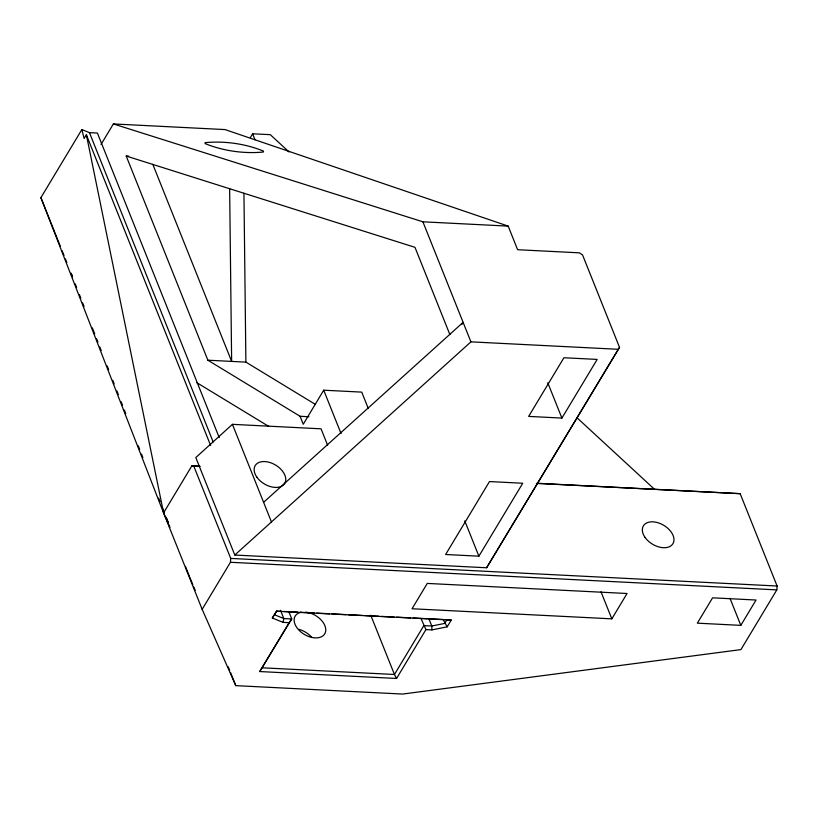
<?xml version="1.0" encoding="UTF-8"?>
<svg xmlns="http://www.w3.org/2000/svg" width="818" height="818" viewBox="0 0 818 818"><rect width="100%" height="100%" fill="white"/><g stroke="black" fill="none" stroke-linecap="round" stroke-linejoin="round"><path stroke-width="1.23" d="M202.158 609.338L230.441 562.283L230.717 558.418L193.774 466.076L191.872 465.831L163.58 512.896L202.158 609.338L235.788 685.637L402.65 694.063L740.924 649.604L776.834 589.88L777.1 586.015L740.167 493.673L538.295 483.336M288.907 611.833L291.75 618.94L289.102 622.682L283.1 622.375L283.805 618.541L280.482 610.238M210.655 445.544L86.371 134.786L84.131 138.508L81.861 129.551L89.459 132.649L97.403 133.048L219.224 437.62M101.013 144.5L113.375 123.937L225.032 129.581L508.183 226.116L517.62 249.715L579.379 252.834L582.58 255.011L619.512 347.353L486.608 567.764L234.797 555.044L195.809 457.569L232.424 424.337L321.045 428.816L327.66 445.36M250.39 137.516L252.629 133.804L270.288 134.663L289.04 151.964M368.294 408.53L361.73 392.119L323.713 390.196L303.253 424.245L300.063 416.28L207.874 360.206L126.207 156.023L128.702 156.146M283.1 622.375L272.333 618.009L276.412 611.23L281.31 611.322M272.333 618.009L276.883 611.107M461.833 324.49L463.111 322.364L263.611 502.313M420.984 618.5L425.943 629.594L396.566 678.459L259.725 671.547L289.102 622.682M259.725 671.547L291.75 618.94L283.805 618.541L274.644 614.819M478.888 556.179L522.733 483.244L489.481 481.567L445.626 554.502L478.888 556.179L464.777 520.902M561.905 418.09L597.181 359.419L563.919 357.742L528.653 416.403L561.905 418.09L547.794 382.804M425.943 629.594L431.945 629.901L447.18 626.844L451.26 620.054L446.976 619.696L444.736 623.408L431.781 626.015L423.836 625.617L394.45 674.482L396.566 678.459M486.608 567.764L619.512 347.353M611.823 618.848L627.058 593.5L427.272 583.418L412.037 608.756L611.823 618.848L601.005 591.792M740.822 625.361L756.047 600.023L712.58 597.825L697.345 623.163L740.822 625.361L729.993 598.306M169.96 527.375L163.58 512.896L40.9 197.67L81.861 129.551M234.797 555.044L470.912 341.852L617.958 349.286M113.375 123.937L422.896 221.811L508.183 226.116M207.874 360.206L245.891 362.129L315.298 404.348M300.063 416.28L308.928 416.73M191.872 465.831L199.51 466.219M193.774 466.076L200.144 466.403M536.383 483.387L740.167 493.673M230.717 558.418L777.1 586.015M230.441 562.283L776.834 589.88M283.846 611.455L297.783 612.161M300.318 612.283L314.255 612.989M316.791 613.122L329.46 613.756M331.996 613.889L345.932 614.594M348.468 614.717L362.405 615.422M364.93 615.555L378.867 616.251M381.403 616.383L394.071 617.028M396.607 617.15L410.544 617.856M413.08 617.979L427.016 618.684M429.552 618.817L443.489 619.523M446.025 619.645L446.976 619.696M276.412 611.23L451.26 620.054M262.374 667.805L394.45 674.482L370.748 615.228M126.207 156.023L414.982 247.333L449.869 334.562M196.698 382.599L268.652 426.362M576.843 417.62L654.656 489.44M447.18 626.844L443.315 619.86M193.764 586.905L195.205 590.33M189.796 577.324L192.813 584.625M189.387 576.312L185.553 566.71M422.896 221.811L470.912 341.852M252.629 133.804L255.001 139.735M428.939 618.899L431.781 626.015L431.945 629.901M323.713 390.196L341.065 433.581M152.792 164.295L231.637 361.413L229.643 188.743M232.424 424.337L271.402 521.812M89.459 132.649L213.171 441.955M40.9 197.67L60.235 246.013M62.127 250.727L64.008 255.451M65.42 258.979L66.841 262.517M228.263 666.813L229.674 670.341M230.615 672.693L235.788 685.637M168.314 522.794L166.074 517.191L168.293 522.835M75.236 283.866L76.626 287.445M79.407 294.582L80.798 298.151M82.649 302.916L84.039 306.484M92.383 327.916L94.704 333.867M96.555 338.632L97.945 342.2M99.806 346.965L101.197 350.533M107.219 366.004L108.61 369.583M112.782 380.298L114.172 383.867M116.954 391.004L118.344 394.583M121.125 401.72L122.516 405.288M124.367 410.053L125.757 413.622M138.273 445.769L139.663 449.338M141.514 454.102L142.905 457.671M158.661 498.142L160.052 501.72M162.833 508.857L164.224 512.426M86.371 134.786L163.58 512.896M243.948 193.273L245.891 362.129M298.815 629.328A17.25 10.992 31 0 1 311.781 637.375M305.758 612.12A17.25 10.992 31 0 1 325.605 631.608A17.25 10.992 31 0 1 301.515 632.478A17.25 10.992 31 0 1 301.075 612.293M205.277 142.629L205.073 143.569C223.058 150.952 243.938 153.866 263.284 152.046L263.488 151.105C245.502 143.723 224.623 140.808 205.277 142.629M72.505 276.689L71.084 273.14L72.454 276.729M256.832 477.109A17.25 10.992 31 0 0 284.183 484.164A17.25 10.992 31 0 0 268.825 462.201A17.25 10.992 31 0 0 256.832 477.109M645.024 537.385A17.25 10.992 31 0 0 672.386 544.451A17.25 10.992 31 0 0 657.028 522.477A17.25 10.992 31 0 0 645.024 537.385"/></g></svg>
